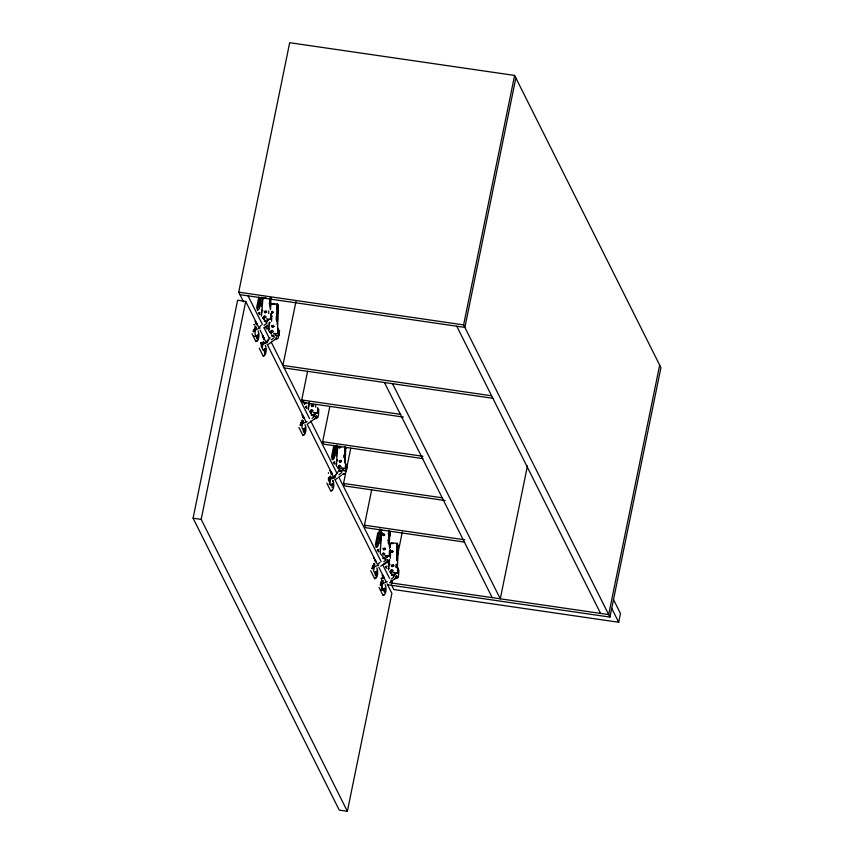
<?xml version="1.0" encoding="UTF-8"?>
<svg xmlns="http://www.w3.org/2000/svg" width="854" height="854" viewBox="0 0 854 854"><rect width="100%" height="100%" fill="white"/><g stroke="black" fill="none" stroke-linecap="round" stroke-linejoin="round"><path stroke-width="1.28" d="M398.145 549.207L398.284 545.332L397.291 543.357L396.864 560.608L397.291 543.357L391.239 542.813M278.041 310.216L278.212 313.076M389.189 536.034L388.933 535.607C389.467 537.614 388.228 530.654 388.356 534.102L389.52 532.843L389.702 535.693M271.391 303.49L277.454 304.035L277.411 309.682L277.39 306.735M397.259 549.005L397.291 543.357M277.454 304.035L277.027 321.285L277.454 304.035L277.433 306.49L277.454 304.035L278.436 306.01L278.297 309.885M340.671 470.287C339.476 472.209 343.596 471.066 341.184 470.106L340.661 471.227L341.995 471.173L341.952 470.511M391.815 565.86L393.182 565.316L392.477 566.298L391.869 565.892M387.535 560.395L387.47 559.68M262.925 298.099L261.42 316.151M269.971 298.847L269.779 306.81L269.939 298.067M303.661 401.188L304.451 403.953L305.348 403.141M337.789 446.311L336.252 465.59L337.906 467.768M344.845 446.962L344.61 456.249L344.77 447.507M381.717 532.736L380.147 553.253L381.802 555.42M388.837 530.644L388.506 543.913L388.816 530.302M257.652 307.814L259.541 298.227M332.484 457.253L334.821 445.639M376.379 544.905L378.269 535.33M260.353 298.953L259.883 301.248L259.605 298.398M266.939 320.837L265.84 320.848L265.722 321.702L267.227 321.574M273.077 335.323C271.775 336.828 275.661 336.038 273.6 336.465L272.853 335.857L273.6 335.142M268.722 313.514L268.818 310.845M270.526 309.65L270.953 298.003M271.785 316.343L271.807 315.681L271.572 321.211M276.269 319.994L276.418 316.001M278.201 312.479L277.55 328.512M315.681 407.294L315.777 404.636M343.746 457.627L343.852 454.968M345.795 447.443L345.144 463.476M389.264 546.741L389.637 536.397M389.734 533.803L389.83 531.22M395.808 567.302L395.904 564.643M398.049 551.801L397.398 567.835M258.399 334.48L258.463 332.921M305.369 428.26L305.422 426.701M377.126 571.582L377.19 570.024M269.875 300.661L269.832 304.504M277.123 315.137L277.614 320.036L276.557 318.969L276.515 317.4M277.134 324.605L277.454 316.738M344.706 450.101L344.674 454.99L344.984 453.901M344.61 462.195L344.888 455.641M388.602 537.764L389.093 542.664M396.822 567.867L396.982 563.928M398.882 569.949L398.669 574.998M265.455 297.373L265.434 298.035L264.409 297.758M267.11 321.584L266.128 322.075L265.679 321.382M312.799 414.628L312.639 415.311L313.898 414.628M384.567 557.95L384.407 558.623L385.079 557.769L385.848 558.174M270.227 332.505L270.259 331.918M309.97 411.233L310.333 412.14L311.166 412.023M398.252 550.691L398.316 549.709L398.423 551.577M269.106 323.762L269.031 322.716M276.354 338.227L276.28 337.191M316.119 416.837L316.023 417.937L315.991 416.496M387.887 560.149L387.791 561.249L387.759 559.818M396.245 576.845L396.149 577.944L396.117 576.514M277.678 333.7L278.073 328.182L278.351 333.743L273.664 333.391M276.312 338.622L276.397 337.522M278.415 313.343L278.126 310.824M389.851 535.031L389.723 536.024L389.872 532.832M398.081 551.492C398.38 546.56 397.494 554.065 398.402 551.93M270.259 308.902L270.707 303.939M270.537 298.388L270.163 298.932L270.964 298.601M269.309 324.093L268.668 330.626L270.323 332.804M308.39 409.931L309.148 402.106M388.517 569.949L389.531 559.509M381.343 531.508L381.653 529.661M383.841 590.893L384.652 588.267L383.766 588.78L384.962 588.406L384.289 591.993M336.786 445.126L334.106 458.224L333.487 457.968M398.081 552.719L398.22 551.727M270.013 304.408L270.366 305.561M253.617 329.548L253.542 331.651L253.04 331.106L253.937 331.683L254.609 328.096M328.342 479.745L328.673 478.048M278.5 336.337L278.212 338.227L276.344 339.326M318.211 415.642L317.923 417.542L316.055 418.631M398.338 575.66L398.049 577.55L396.181 578.649M269.17 324.755L269.608 325.289M304.035 417.948L302.615 416.144L304.12 417.937M331.662 473.724L332.067 473.329L331.651 473.735M384.161 577.966L382.741 576.162L384.247 577.955M264.377 321.317L264.505 320.645L265.092 321.136L264.377 321.317L264.655 320.645M272.031 336.081L271.903 335.12M311.347 415.097L311.464 414.425L312.062 414.916L311.347 415.097L311.614 414.425M383.115 558.42L383.232 557.737L383.83 558.238L383.115 558.42L383.382 557.747M271.305 298.142L270.996 298.921L270.846 298.206M346.137 447.581L345.827 448.361L345.678 447.645M389.744 547.798L390.491 544.35M277.828 312.98L277.411 313.407L277.763 310.696M388.88 534.86L389.243 533.323M398.06 552.399C396.608 554.502 397.537 547.414 398.135 550.52M256.99 335.537L257.033 338.291L256.307 337.618L257.203 338.195L257.876 334.608M258.805 297.053L256.702 307.408L257.492 310.173L258.388 309.361M259.232 306.362L260.427 300.491M254.898 330.562L255.389 328.171L254.876 328.918M261.634 297.181L259.274 308.785L257.492 310.173M256.093 326.933L254.919 333.604L256.147 336.327M261.164 306.607L263 297.576M261.655 347.429L262.146 345.037M263.342 341.397L262.167 348.08L263.384 350.791M301.857 424.342L302.572 422.175M303.063 420.712L301.878 427.384L303.106 430.106M333.903 445.201L331.533 456.847L332.323 459.612L333.22 458.79M334.448 453.25L335.505 448.756M334.309 454.627L334.789 452.278M330.498 476.297L329.313 484.464M330.936 476.361L329.751 483.044L330.978 485.766M336.006 456.047L337.832 447.016M378.685 539.941L379.155 537.593M373.625 567.664L374.116 565.273M374.831 564.024L373.646 570.707L374.874 573.418M379.902 543.71L381.994 533.376M383.19 580.72L382.016 587.403L383.232 590.114M243.539 301.825L238.714 292.164L289.687 42.7L514.599 75.43L660.921 367.626L609.937 617.09L387.663 584.744M387.129 583.816L391.901 593.349L347.364 811.3L339.262 810.126L193.079 518.207L237.615 300.245L245.717 301.43L258.847 327.637M347.364 811.3L201.181 519.381L245.717 301.43M257.396 339.412L258.154 335.718M264.388 355.115L265.647 348.955M295.954 301.547L282.898 365.416L491.616 395.797M403.301 417.062L302.999 402.469L301.74 399.96L307.611 371.234M304.355 433.191L305.113 429.498M422.89 458.619L323.901 444.208L322.641 441.71L329.847 406.451M445.115 500.551L344.802 485.958L343.543 483.449L350.748 448.19M464.693 542.098L365.704 527.697L364.455 525.189L371.65 489.94M380.147 529.128C380.009 533.163 379.027 533.355 377.799 532.864L375.429 544.5L376.219 547.265L377.116 546.453M376.123 576.503L376.625 574.037M389.702 548.204L390.225 545.631M384.738 591.971L385.239 589.506M392.402 580.421L391.869 583.036L390.684 580.656M397.473 555.612L402.277 532.095M609.937 617.09L463.615 324.894L514.599 75.43M515.848 77.938L464.875 327.402L239.963 294.673M527.452 465.868L500.284 598.814L392.562 383.702M659.662 365.117L608.688 614.592L389.563 582.695M391.463 584.883L393.79 589.527L618.702 622.256L620.484 613.503L613.514 599.583M379.688 529.064L378.995 532.255L380.649 532.65L380.478 534.423L378.002 545.877L377.383 545.621M264.793 321.606L264.953 320.858M311.753 415.386L311.913 414.638M333.914 477.13L339.337 470.084L339.625 471.045L339.486 470.084M383.521 558.697L383.681 557.95M392.039 574.646L391.879 575.404L391.751 574.443M260.865 344.013L261.324 342.518L260.683 342.934L261.858 342.571L261.185 346.158M300.8 422.388L300.501 425.441L300.01 424.886L300.896 425.463L301.569 421.876M372.568 565.7L372.269 568.753L371.768 568.209L372.664 568.785L373.006 565.561M392.925 574.646L392.765 575.318L392.925 574.646L394.1 574.795M340.287 447.165L339.486 447.677M392.541 551.524L391.74 552.036M333.423 456.346L333.412 454.232M329.11 477.909L328.769 481.122M381.364 582.257L381.023 585.481L380.137 584.905M389.83 547.19L390.62 544.233M328.352 473.319L328.523 472.678M345.795 448.04L344.973 447.208M270.152 304.462L269.843 305.551L269.266 302.924M258.346 305.615L258.847 304.59L258.324 307.152M377.073 542.717L377.585 541.682L377.062 544.244M345.422 447.944L345.005 448.371L345.347 446.685M397.676 552.303L397.42 549.538L396.715 550.798M386.189 559.946L384.332 558.484L385.784 558.986M381.514 580.005L382.293 577.71M264.238 350.012L264.815 348.944L263.918 349.457L265.124 349.083L264.441 352.67M331.822 484.976L332.398 483.908L331.512 484.421L332.708 484.047L332.035 487.634M376.027 571.753L375.76 575.393L375.034 574.721L375.931 575.297L376.603 571.7L375.408 572.084L376.294 571.561M382.016 532.907L381.3 534.369M396.651 550.179L396.875 549.57L397.238 551.567M260.182 314.101L259.808 314.742L258.495 313.087L259.894 312.351L258.997 313.172M267.43 328.576L267.046 329.217L265.743 327.562L267.131 326.815L266.245 327.648M307.152 407.892L306.767 408.522L305.454 406.867L306.853 406.13L305.967 406.963M335.024 463.541L334.64 464.181L333.327 462.526L334.725 461.79L333.829 462.612M378.92 551.204L378.536 551.844L377.222 550.189L378.621 549.442L377.724 550.275M257.139 340.639L256.147 341.472M304.099 434.43L303.117 435.252M331.971 490.079L330.978 490.911M375.867 577.742L374.874 578.574M384.236 594.437L383.243 595.27M397.879 549.538L397.761 550.713M394.196 575.372C393.598 576.738 391.762 574.614 393.438 575.788L394.26 575.532M334.437 447.838L334.715 447.336L335.184 448.393L334.715 450.688L334.213 449.706M271.625 335.793L272.202 335.323M339.625 471.045L339.785 470.287M388.922 564.505L389.435 563.8L389.456 564.611L388.89 564.003M256.905 323.506L257.267 324.264L256.467 324.755M266.032 297.865L264.644 298.537L264.078 297.982M390.427 570.856L390.203 571.945L391.495 571.561L391.036 572.223L390.075 571.828L390.833 570.899M254.727 326.826L255.293 326.121M263.384 317.218L263.117 318.158L263.822 318.403L264.356 318.147L262.979 318.03L263.747 317.101M301.686 420.606L302.252 419.901M311.315 411.927L310.216 412.108L310.344 410.998M390.47 571.006L390.342 572.116L391.164 571.988M266.32 342.166L270.11 337.608M389.691 560.854L387.823 561.953L387.897 562.999M337.074 459.911L336.604 461.897M263.331 317.058L263.245 318.328L264.356 318.147M302.786 417.264L303.554 416.891L302.754 417.083M255.794 323.303L256.595 323.111L256.019 323.26M272.052 311.881L271.946 312.628L272.672 312.511L272.704 311.849L271.743 312.351M314.069 415.364C313.461 416.667 311.657 414.66 313.311 415.781L314.133 415.524M335.633 446.92L335.195 445.831M379.528 534.583L379.091 533.494M264.238 343.094L264.889 342.443M331.822 478.059L333.338 477.461M386.093 566.971L386.979 566.138L385.581 566.885L387.054 568.465M385.474 563.149L384.065 563.918L385.848 563.491L385.752 562.316M259.755 326.634L261.217 325.299M266.992 341.109L268.466 339.775M334.587 476.073L336.049 474.739M378.482 563.725L379.945 562.391M262.733 310.493L261.804 310.205M309.692 404.273L308.796 404.497M391.655 572.511L390.833 572.692M264.025 325.321L266.982 323.164M271.273 339.785L274.23 337.64M311.977 418.375L313.941 416.944M338.857 474.749L341.813 472.604M383.745 561.697L385.709 560.256M391.121 579.108L394.078 576.962M263.897 327.808L267.665 325.075M268.316 344.322L274.913 339.55M308.038 423.627L314.624 418.855M335.91 479.286L337.789 477.92M339.668 476.553L341.557 475.198M380.745 566.266L386.392 562.167M390.993 581.595L394.751 578.873M270.152 332.025L271.604 332.612L270.494 332.793M339.187 467.586L338.077 467.757M275.276 339.54L276.888 338.462M314.987 418.844L316.599 417.766M342.86 474.504L344.472 473.426M386.755 562.167L388.367 561.089M395.114 578.863L396.736 577.784M271.604 332.612L270.366 332.622M328.267 477.898L328.918 477.482M380.521 582.257L381.172 581.841L380.628 585.449M315.307 416.378L316.588 415.556M395.434 576.386L396.715 575.564M375.867 561.612L375.194 561.857M383.98 578.468L383.99 577.293M339.7 468.59L338.44 468.622M264.089 355.851L263.395 355.947M301.836 422.698L302.423 421.897M373.604 566.021L374.212 565.754M264.825 342.977L267.985 341.653M332.409 477.941L335.579 476.617M382.699 575.041L382.016 575.137L382.741 575.116M254.727 330.103L260.16 327.957M263.053 344.141L267.409 342.422M301.686 423.883L307.12 421.737M329.559 479.542L334.992 477.386M373.454 567.195L378.888 565.049M381.813 583.89L387.246 581.745M390.865 571.123L390.385 571.817L391.132 571.849M331.971 477.354L333.775 476.756M263.267 337.725L263.843 337.576L263.256 337.533M330.85 472.689L331.427 472.54L330.84 472.497M264.025 319.524L263.544 318.852L264.591 319.086M311.55 412.866L310.824 412.984M338.397 468.323L339.476 468.568M391.025 573.045L391.676 572.885M339.732 468.771L338.376 468.291L338.771 468.686M391.997 573.13L390.641 572.65M303.426 418.535L304.227 418.044L303.864 417.286M383.104 576.856L383.681 576.898M256.99 324.178L255.656 322.364L256.627 323.485M255.645 321.328L254.93 321.339L255.613 321.243M302.615 415.108L301.889 415.129L302.572 415.023M330.487 470.767L329.761 470.778L330.445 470.682M374.383 558.42L373.657 558.441L374.34 558.345M271.892 312.713L272.575 312.692L272.223 311.988M277.582 310.216L277.39 312.244M375.002 560.576L375.632 560.598M373.454 563.918L374.394 563.96L373.689 563.971M381.813 580.613L382.763 580.656L382.048 580.667M254.887 324.595L253.851 324.531L254.396 324.798M381.984 578.382L380.937 578.329L381.482 578.596M262.893 335.793L262.178 335.814L262.851 335.718M315.724 418.14L316.418 418.182M395.85 578.147L396.544 578.19L395.594 577.998M318.542 414.991L318.777 409.461M390.299 558.302L390.545 552.773M276.002 335.601L278.553 335.793L275.917 335.505M343.586 470.575L346.137 470.757L343.5 470.469M389.659 551.065L390.374 549.602L389.531 550.894L389.157 556.317L389.84 556.37L389.552 550.809L390.097 551.108M304.451 403.953L305.721 403.472L305.721 402.49M332.323 459.612L333.594 459.132L333.594 458.15M376.219 547.265L377.489 546.795L377.489 545.813M270.974 304.003L274.903 304.451M390.822 543.325L393.438 543.624M253.403 336.102L255.816 336.423M380.5 589.89L382.902 590.21M238.714 292.164L463.615 324.894M284.158 367.925L492.875 398.295M301.74 399.96L400.729 414.371M322.641 441.71L422.954 456.303M343.543 483.449L442.532 497.85M364.455 525.189L464.757 539.792M193.079 518.207L201.181 519.381M329.793 476.318L330.466 476.415M314.016 415.674L314.421 416.624M387.236 561.291L388.186 561.494M343.03 473.981L343.927 474.29M381.727 534.412L381.567 532.896M263.278 339.059L264.388 338.985L264.153 337.981M330.861 474.023L331.971 473.949L331.736 472.945M388.741 541.5L388.581 542.653L387.994 540.016M263.608 319.182L264.281 319.46M310.568 412.962L311.251 413.24M382.336 556.274L383.019 556.552M391.378 573.247L390.62 572.329M270.195 319.065L271.102 319.279L270.825 313.706L270.43 319.225L266.416 318.926M269.693 322.246L270.419 322.801M262.392 342.486L262.722 343.127M265.092 321.136L264.591 320.506M312.062 414.916L311.55 414.286M339.924 470.575L339.422 469.946M383.83 558.238L383.318 557.598M392.189 574.934L391.676 574.294M270.825 333.327L271.273 333.999M310.514 412.631L310.984 413.304M264.196 338.6L262.904 336.839L266 341.942M611.731 608.336L618.702 622.256M456.773 326.228L600.586 613.407M384.46 382.517L492.182 597.629M397.462 559.359L396.875 556.733M388.549 565.529L388.837 566.095M248.066 295.847L262.381 324.445M264.174 328.021L269.544 338.75M271.337 342.326L309.522 418.588M310.717 420.969L336.978 473.404M338.76 476.98L381.13 561.59M382.923 565.167L389.488 578.265M260.032 330.028L263.021 335.985M267.195 344.322L305.978 421.769M307.173 424.15L333.423 476.575M334.619 478.966L377.575 564.75M378.77 567.131L385.933 581.435M370.711 570.76L374.671 578.756C378.076 578.446 378.343 570.846 376.785 567.953M379.069 587.456L383.03 595.451C386.435 595.153 386.702 587.552 385.143 584.648M326.815 483.097L330.776 491.093C334.181 490.794 334.448 483.193 332.889 480.29M298.943 427.448L302.903 435.433C306.308 435.134 306.575 427.534 305.017 424.63M259.232 348.133L263.181 356.129C266.597 355.83 266.854 348.229 265.306 345.326M251.983 333.668L255.944 341.653C259.349 341.354 259.605 333.754 258.057 330.85M388.719 567.793L389.05 568.476M336.455 463.434L336.796 464.117M269.213 329.153L268.103 326.324M332.526 480.642L333.295 482.361M309.874 411.329L310.472 412.119L310.354 411.244M389.563 533.963L389.723 536.024M278.073 311.336L278.233 312.169M389.616 563.597L389.808 564.665M390.481 571.262L390.598 572.127M263.395 317.464L263.512 318.339M380.372 548.247L380.5 549.549M308.604 404.935L308.732 406.237M261.644 311.155L261.772 312.457M303.042 421.086L303.085 422.25M256.083 327.306L256.125 328.47M381.503 586.751L381.567 588.822M264.74 311.55L265.391 312.511L266.053 312.18L266.085 311.518L264.74 311.55M271.988 326.025L272.639 326.975L273.301 326.655L273.333 325.993L271.988 326.025M311.699 405.33L312.351 406.291L313.012 405.96L313.044 405.298L311.699 405.33M339.572 460.989L340.223 461.939L340.885 461.619L340.917 460.957L339.572 460.989M383.467 548.652L384.119 549.602L384.78 549.282L384.812 548.62L383.467 548.652M378.13 536.44L378.61 538.34L378.61 534.999L378.13 536.44M317.763 407.977L317.4 413.005L318.072 413.058L317.763 407.977M345.635 463.626L345.262 468.665L345.945 468.718L345.635 463.626M397.889 567.985L397.526 573.013L398.199 573.066L397.889 567.985M279.546 330.637L278.82 335.675L279.055 330.146L279.546 330.637M347.13 465.611L346.404 470.639L346.639 465.12L347.13 465.611M340.298 446.813L340.266 447.475L339.241 447.197L340.298 446.813M384.193 534.465L384.161 535.138L383.136 534.86L384.193 534.465M392.552 551.161L392.52 551.833L391.495 551.556L392.552 551.161M263.875 316.375L264.58 317.891L266.213 317.101L264.9 315.777L263.875 316.375M271.124 330.84L271.828 332.366L273.461 331.576L272.148 330.242L271.124 330.84M310.835 410.155L311.539 411.671L313.172 410.891L311.87 409.557L310.835 410.155M338.707 465.814L339.412 467.33L341.045 466.54L339.732 465.216L338.707 465.814M382.603 553.467L383.307 554.993L384.94 554.203L383.627 552.869L382.603 553.467M390.961 570.162L391.666 571.689L393.299 570.899L391.997 569.565L390.961 570.162M389.958 533.003L390.064 534.882L389.958 533.003M304.152 430.106L304.163 431.975L303.266 431.398C303.725 433.725 304.814 426.53 303.64 428.761L304.835 428.388L304.152 430.106M277.251 318.873L277.091 320.026L277.251 318.873M397.099 558.196L396.939 559.349L397.099 558.196M336.754 459.719L336.988 460.455L336.754 459.719M391.591 574.432L391.474 575.116L391.591 574.432M317.517 417.147L317.389 416.592L317.517 417.147M397.644 577.155L397.516 576.599L397.644 577.155M271.625 311.539L271.882 313.002L273.28 312.329L272.458 311.294L271.625 311.539M339.209 446.503L339.476 447.966L340.863 447.304L340.052 446.258L339.209 446.503M383.104 534.166L383.371 535.629L384.759 534.956L383.948 533.91L383.104 534.166M391.463 550.862L391.73 552.324L393.128 551.652L392.306 550.616L391.463 550.862M374.522 560.405L375.322 560.203L374.522 560.405M266.694 312.062L264.964 312.895L264.281 311.432L266.224 310.92L266.694 312.062M273.942 326.538L272.212 327.36L271.529 325.908L273.472 325.385L273.942 326.538M313.664 405.842L311.923 406.675L311.24 405.212L313.183 404.7L313.664 405.842M341.525 461.502L339.796 462.324L339.113 460.872L341.056 460.359L341.525 461.502M385.432 549.154L383.692 549.987L383.008 548.524L384.951 548.012L385.432 549.154M393.79 565.86L392.05 566.682L391.367 565.231L393.32 564.707L393.79 565.86M330.861 471.771L331.779 473.564L330.861 471.771M374.767 559.423L375.675 561.227L374.767 559.423M267.857 320.271L268.519 320.389L267.857 320.271M275.105 334.747L275.767 334.864L275.105 334.747M314.816 414.051L315.489 414.169L314.816 414.051M342.689 469.711L343.361 469.828L342.689 469.711M386.584 557.363L387.257 557.491L386.584 557.363M394.943 574.069L395.615 574.187L394.943 574.069M317.154 412.856L313.311 412.567L317.154 412.856M345.027 468.504L341.173 468.216L345.027 468.504M388.922 556.167L385.079 555.879L388.922 556.167M397.281 572.863L393.438 572.575L397.281 572.863"/></g></svg>
